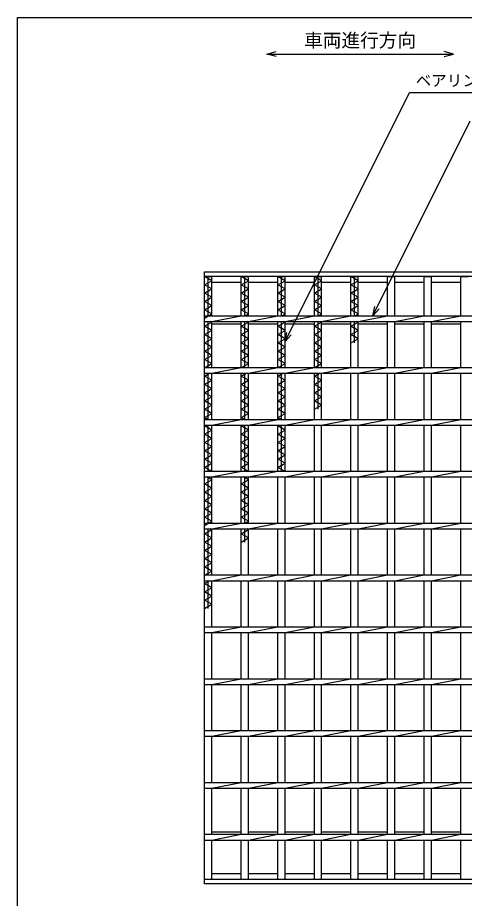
# Model space of a CAD drawing. Units: millimetres, scale not verified. Extents: x -1092 to 1039, y -770 to 632.
# Drawn here: x -1037 to -606, y -217 to 632 of the extents above; entities that cross this region are included whole.
import ezdxf
from ezdxf.enums import TextEntityAlignment as Align

# ---------------------------------------------------------------- set-up
doc = ezdxf.new("R2010")
doc.units = ezdxf.units.MM
doc.header["$LTSCALE"] = 6
for name, color, linetype, lineweight in [('0_2', 150, 'Continuous', 25), ('16', 3, 'Continuous', 25), ('22', 4, 'Continuous', 25)]:
    doc.layers.add(name, color=color, linetype=linetype, lineweight=lineweight)
doc.styles.add('ベクトル', font='')
doc.styles.get('ベクトル').set_extended_font_data('ベクトル')

msp = doc.modelspace()

# ---------------------------------------------------------------- linework, layer by layer
at = {"layer": '0_2'}
for p, q in [((-1037.4, -687.9), (-1037.4, 632.1)), ((-1037.4, 632.1), (1038.6, 632.1))]:
    msp.add_line(p, q, dxfattribs=at)
at = {"layer": '16'}
for p, q in [((-857, 387), (-250, 387)), ((-857, 382.5), (-857, 387)), ((-250, 382.5), (-857, 382.5)), ((-857, -198.5), (-857, 382.5)), ((-857, 382.5), (-850, 382.5)), ((-850, 378.5), (-857, 382.5)), ((-853.5, 344.75), (-853.5, 382.5)), ((-850, 344.75), (-850, 382.5)), ((-821.7, 344.75), (-821.7, 382.5)), ((-821.7, 382.5), (-814.7, 382.5)), ((-814.7, 378.5), (-821.7, 382.5)), ((-818.2, 344.75), (-818.2, 382.5)), ((-814.7, 344.75), (-814.7, 382.5)), ((-786.4, 344.75), (-786.4, 382.5)), ((-786.4, 382.5), (-779.4, 382.5)), ((-779.4, 378.5), (-786.4, 382.5)), ((-782.9, 344.75), (-782.9, 382.5)), ((-779.4, 344.75), (-779.4, 382.5)), ((-751.1, 344.75), (-751.1, 382.5)), ((-751.1, 382.5), (-744.1, 382.5)), ((-744.1, 378.5), (-751.1, 382.5)), ((-747.6, 344.75), (-747.6, 382.5)), ((-744.1, 344.75), (-744.1, 382.5)), ((-715.8, 344.75), (-715.8, 382.5)), ((-715.8, 382.5), (-708.8, 382.5)), ((-708.8, 378.5), (-715.8, 382.5)), ((-712.3, 344.75), (-712.3, 382.5)), ((-708.8, 344.75), (-708.8, 382.5)), ((-680.5, 344.75), (-680.5, 382.5)), ((-680.5, 382.5), (-673.5, 382.5)), ((-673.5, 344.75), (-673.5, 382.5)), ((-645.2, 344.75), (-645.2, 382.5)), ((-645.2, 382.5), (-638.2, 382.5)), ((-638.2, 344.75), (-638.2, 382.5)), ((-609.9, 344.75), (-609.9, 382.5)), ((-609.9, 382.5), (-602.9, 382.5)), ((-857, 374.5), (-850, 378.5)), ((-850, 370.5), (-857, 374.5)), ((-850, 377), (-821.7, 377)), ((-821.7, 374.5), (-814.7, 378.5)), ((-814.7, 370.5), (-821.7, 374.5)), ((-814.7, 377), (-786.4, 377)), ((-786.4, 374.5), (-779.4, 378.5)), ((-779.4, 370.5), (-786.4, 374.5)), ((-779.4, 377), (-751.1, 377)), ((-751.1, 374.5), (-744.1, 378.5)), ((-744.1, 370.5), (-751.1, 374.5)), ((-744.1, 377), (-715.8, 377)), ((-715.8, 374.5), (-708.8, 378.5)), ((-708.8, 370.5), (-715.8, 374.5)), ((-708.8, 377), (-680.5, 377)), ((-673.5, 377), (-645.2, 377)), ((-638.2, 377), (-609.9, 377)), ((-857, 366.5), (-850, 370.5)), ((-850, 362.5), (-857, 366.5)), ((-821.7, 366.5), (-814.7, 370.5)), ((-814.7, 362.5), (-821.7, 366.5)), ((-786.4, 366.5), (-779.4, 370.5)), ((-779.4, 362.5), (-786.4, 366.5)), ((-751.1, 366.5), (-744.1, 370.5)), ((-744.1, 362.5), (-751.1, 366.5)), ((-715.8, 366.5), (-708.8, 370.5)), ((-708.8, 362.5), (-715.8, 366.5)), ((-857, 358.5), (-850, 362.5)), ((-850, 354.5), (-857, 358.5)), ((-821.7, 358.5), (-814.7, 362.5)), ((-814.7, 354.5), (-821.7, 358.5)), ((-786.4, 358.5), (-779.4, 362.5)), ((-779.4, 354.5), (-786.4, 358.5)), ((-751.1, 358.5), (-744.1, 362.5)), ((-744.1, 354.5), (-751.1, 358.5)), ((-715.8, 358.5), (-708.8, 362.5)), ((-708.8, 354.5), (-715.8, 358.5)), ((-857, 350.5), (-850, 354.5)), ((-850, 346.5), (-857, 350.5)), ((-821.7, 350.5), (-814.7, 354.5)), ((-814.7, 346.5), (-821.7, 350.5)), ((-786.4, 350.5), (-779.4, 354.5)), ((-779.4, 346.5), (-786.4, 350.5)), ((-751.1, 350.5), (-744.1, 354.5)), ((-744.1, 346.5), (-751.1, 350.5)), ((-715.8, 350.5), (-708.8, 354.5)), ((-708.8, 346.5), (-715.8, 350.5)), ((-857, 342.5), (-850, 346.5)), ((-857, 344.75), (-250, 344.75)), ((-857, 339.25), (-857, 344.75)), ((-850, 339.25), (-821.7, 344.75)), ((-817.763, 344.75), (-814.7, 346.5)), ((-814.7, 339.25), (-786.4, 344.75)), ((-782.462, 344.75), (-779.4, 346.5)), ((-779.4, 339.25), (-751.1, 344.75)), ((-747.162, 344.75), (-744.1, 346.5)), ((-744.1, 339.25), (-715.8, 344.75)), ((-711.862, 344.75), (-708.8, 346.5)), ((-708.8, 339.25), (-680.5, 344.75)), ((-673.5, 339.25), (-645.2, 344.75)), ((-638.2, 339.25), (-609.9, 344.75)), ((-857, 339.25), (-250, 339.25)), ((-857, 334.5), (-850, 338.5)), ((-850, 330.5), (-857, 334.5)), ((-853.5, 294.75), (-853.5, 339.25)), ((-850, 338.5), (-851.312, 339.25)), ((-850, 294.75), (-850, 339.25)), ((-850, 337), (-821.7, 337)), ((-821.7, 294.75), (-821.7, 339.25)), ((-821.7, 334.5), (-814.7, 338.5)), ((-814.7, 330.5), (-821.7, 334.5)), ((-818.2, 294.75), (-818.2, 339.25)), ((-814.7, 338.5), (-816.013, 339.25)), ((-814.7, 294.75), (-814.7, 339.25)), ((-814.7, 337), (-786.4, 337)), ((-786.4, 294.75), (-786.4, 339.25)), ((-786.4, 334.5), (-779.4, 338.5)), ((-779.4, 330.5), (-786.4, 334.5)), ((-782.9, 294.75), (-782.9, 339.25)), ((-779.4, 338.5), (-780.712, 339.25)), ((-779.4, 294.75), (-779.4, 339.25)), ((-779.4, 337), (-751.1, 337)), ((-751.1, 294.75), (-751.1, 339.25)), ((-751.1, 334.5), (-744.1, 338.5)), ((-744.1, 330.5), (-751.1, 334.5)), ((-747.6, 294.75), (-747.6, 339.25)), ((-744.1, 338.5), (-745.412, 339.25)), ((-744.1, 294.75), (-744.1, 339.25)), ((-744.1, 337), (-715.8, 337)), ((-715.8, 294.75), (-715.8, 339.25)), ((-715.8, 334.5), (-708.8, 338.5)), ((-708.8, 330.5), (-715.8, 334.5)), ((-712.3, 318.5), (-712.3, 339.25)), ((-708.8, 338.5), (-710.112, 339.25)), ((-708.8, 294.75), (-708.8, 339.25)), ((-708.8, 337), (-680.5, 337)), ((-680.5, 294.75), (-680.5, 339.25)), ((-673.5, 294.75), (-673.5, 339.25)), ((-673.5, 337), (-645.2, 337)), ((-645.2, 294.75), (-645.2, 339.25)), ((-638.2, 294.75), (-638.2, 339.25)), ((-638.2, 337), (-609.9, 337)), ((-609.9, 294.75), (-609.9, 339.25)), ((-857, 326.5), (-850, 330.5)), ((-850, 322.5), (-857, 326.5)), ((-821.7, 326.5), (-814.7, 330.5)), ((-814.7, 322.5), (-821.7, 326.5)), ((-786.4, 326.5), (-779.4, 330.5)), ((-779.4, 322.5), (-786.4, 326.5)), ((-751.1, 326.5), (-744.1, 330.5)), ((-744.1, 322.5), (-751.1, 326.5)), ((-715.8, 326.5), (-708.8, 330.5)), ((-708.8, 322.5), (-715.8, 326.5)), ((-857, 318.5), (-850, 322.5)), ((-850, 314.5), (-857, 318.5)), ((-857, 310.5), (-850, 314.5)), ((-821.7, 318.5), (-814.7, 322.5)), ((-814.7, 314.5), (-821.7, 318.5)), ((-821.7, 310.5), (-814.7, 314.5)), ((-786.4, 318.5), (-779.4, 322.5)), ((-779.4, 314.5), (-786.4, 318.5)), ((-786.4, 310.5), (-779.4, 314.5)), ((-751.1, 318.5), (-744.1, 322.5)), ((-744.1, 314.5), (-751.1, 318.5)), ((-751.1, 310.5), (-744.1, 314.5)), ((-715.8, 318.5), (-708.8, 322.5)), ((-850, 306.5), (-857, 310.5)), ((-857, 302.5), (-850, 306.5)), ((-814.7, 306.5), (-821.7, 310.5)), ((-821.7, 302.5), (-814.7, 306.5)), ((-779.4, 306.5), (-786.4, 310.5)), ((-786.4, 302.5), (-779.4, 306.5)), ((-744.1, 306.5), (-751.1, 310.5)), ((-751.1, 302.5), (-744.1, 306.5)), ((-850, 298.5), (-857, 302.5)), ((-857, 294.5), (-850, 298.5)), ((-814.7, 298.5), (-821.7, 302.5)), ((-821.263, 294.75), (-814.7, 298.5)), ((-779.4, 298.5), (-786.4, 302.5)), ((-785.962, 294.75), (-779.4, 298.5)), ((-744.1, 298.5), (-751.1, 302.5)), ((-750.662, 294.75), (-744.1, 298.5)), ((-857, 294.75), (-250, 294.75)), ((-857, 289.25), (-857, 294.75)), ((-857, 289.25), (-250, 289.25)), ((-857, 286.5), (-852.187, 289.25)), ((-853.5, 244.75), (-853.5, 289.25)), ((-850, 289.25), (-821.7, 294.75)), ((-850, 244.75), (-850, 289.25)), ((-821.7, 244.75), (-821.7, 289.25)), ((-821.7, 286.5), (-816.888, 289.25)), ((-818.2, 244.75), (-818.2, 289.25)), ((-814.7, 289.25), (-786.4, 294.75)), ((-814.7, 244.75), (-814.7, 289.25)), ((-786.4, 244.75), (-786.4, 289.25)), ((-786.4, 286.5), (-781.587, 289.25)), ((-782.9, 244.75), (-782.9, 289.25)), ((-779.4, 289.25), (-751.1, 294.75)), ((-779.4, 244.75), (-779.4, 289.25)), ((-751.1, 244.75), (-751.1, 289.25)), ((-751.1, 286.5), (-746.287, 289.25)), ((-747.6, 254.5), (-747.6, 289.25)), ((-744.1, 289.25), (-715.8, 294.75)), ((-744.1, 244.75), (-744.1, 289.25)), ((-715.8, 244.75), (-715.8, 289.25)), ((-708.8, 289.25), (-680.5, 294.75)), ((-708.8, 244.75), (-708.8, 289.25)), ((-680.5, 244.75), (-680.5, 289.25)), ((-673.5, 289.25), (-645.2, 294.75)), ((-673.5, 244.75), (-673.5, 289.25)), ((-645.2, 244.75), (-645.2, 289.25)), ((-638.2, 289.25), (-609.9, 294.75)), ((-638.2, 244.75), (-638.2, 289.25)), ((-609.9, 244.75), (-609.9, 289.25)), ((-850, 282.5), (-857, 286.5)), ((-857, 278.5), (-850, 282.5)), ((-814.7, 282.5), (-821.7, 286.5)), ((-821.7, 278.5), (-814.7, 282.5)), ((-779.4, 282.5), (-786.4, 286.5)), ((-786.4, 278.5), (-779.4, 282.5)), ((-744.1, 282.5), (-751.1, 286.5)), ((-751.1, 278.5), (-744.1, 282.5)), ((-850, 274.5), (-857, 278.5)), ((-857, 270.5), (-850, 274.5)), ((-814.7, 274.5), (-821.7, 278.5)), ((-821.7, 270.5), (-814.7, 274.5)), ((-779.4, 274.5), (-786.4, 278.5)), ((-786.4, 270.5), (-779.4, 274.5)), ((-744.1, 274.5), (-751.1, 278.5)), ((-751.1, 270.5), (-744.1, 274.5)), ((-850, 266.5), (-857, 270.5)), ((-857, 262.5), (-850, 266.5)), ((-814.7, 266.5), (-821.7, 270.5)), ((-821.7, 262.5), (-814.7, 266.5)), ((-779.4, 266.5), (-786.4, 270.5)), ((-786.4, 262.5), (-779.4, 266.5)), ((-744.1, 266.5), (-751.1, 270.5)), ((-751.1, 262.5), (-744.1, 266.5)), ((-850, 258.5), (-857, 262.5)), ((-857, 254.5), (-850, 258.5)), ((-814.7, 258.5), (-821.7, 262.5)), ((-821.7, 254.5), (-814.7, 258.5)), ((-779.4, 258.5), (-786.4, 262.5)), ((-786.4, 254.5), (-779.4, 258.5)), ((-744.1, 258.5), (-751.1, 262.5)), ((-751.1, 254.5), (-744.1, 258.5)), ((-850, 250.5), (-857, 254.5)), ((-857, 246.5), (-850, 250.5)), ((-853.937, 244.75), (-857, 246.5)), ((-814.7, 250.5), (-821.7, 254.5)), ((-821.7, 246.5), (-814.7, 250.5)), ((-818.638, 244.75), (-821.7, 246.5)), ((-779.4, 250.5), (-786.4, 254.5)), ((-786.4, 246.5), (-779.4, 250.5)), ((-783.337, 244.75), (-786.4, 246.5)), ((-857, 244.75), (-250, 244.75)), ((-857, 239.25), (-857, 244.75)), ((-857, 239.25), (-250, 239.25)), ((-857, 238.5), (-855.687, 239.25)), ((-850, 234.5), (-857, 238.5)), ((-853.5, 194.75), (-853.5, 239.25)), ((-850, 239.25), (-821.7, 244.75)), ((-850, 194.75), (-850, 239.25)), ((-821.7, 194.75), (-821.7, 239.25)), ((-821.7, 238.5), (-820.388, 239.25)), ((-814.7, 234.5), (-821.7, 238.5)), ((-818.2, 194.75), (-818.2, 239.25)), ((-814.7, 239.25), (-786.4, 244.75)), ((-814.7, 194.75), (-814.7, 239.25)), ((-786.4, 194.75), (-786.4, 239.25)), ((-786.4, 238.5), (-785.087, 239.25)), ((-779.4, 234.5), (-786.4, 238.5)), ((-782.9, 194.75), (-782.9, 239.25)), ((-779.4, 239.25), (-751.1, 244.75)), ((-779.4, 194.75), (-779.4, 239.25)), ((-751.1, 194.75), (-751.1, 239.25)), ((-744.1, 239.25), (-715.8, 244.75)), ((-744.1, 194.75), (-744.1, 239.25)), ((-715.8, 194.75), (-715.8, 239.25)), ((-708.8, 239.25), (-680.5, 244.75)), ((-708.8, 194.75), (-708.8, 239.25)), ((-680.5, 194.75), (-680.5, 239.25)), ((-673.5, 239.25), (-645.2, 244.75)), ((-673.5, 194.75), (-673.5, 239.25)), ((-645.2, 194.75), (-645.2, 239.25)), ((-638.2, 239.25), (-609.9, 244.75)), ((-638.2, 194.75), (-638.2, 239.25)), ((-609.9, 194.75), (-609.9, 239.25)), ((-857, 230.5), (-850, 234.5)), ((-850, 226.5), (-857, 230.5)), ((-821.7, 230.5), (-814.7, 234.5)), ((-814.7, 226.5), (-821.7, 230.5)), ((-786.4, 230.5), (-779.4, 234.5)), ((-779.4, 226.5), (-786.4, 230.5)), ((-857, 222.5), (-850, 226.5)), ((-850, 218.5), (-857, 222.5)), ((-821.7, 222.5), (-814.7, 226.5)), ((-814.7, 218.5), (-821.7, 222.5)), ((-786.4, 222.5), (-779.4, 226.5)), ((-779.4, 218.5), (-786.4, 222.5)), ((-857, 214.5), (-850, 218.5)), ((-850, 210.5), (-857, 214.5)), ((-821.7, 214.5), (-814.7, 218.5)), ((-814.7, 210.5), (-821.7, 214.5)), ((-786.4, 214.5), (-779.4, 218.5)), ((-779.4, 210.5), (-786.4, 214.5)), ((-857, 206.5), (-850, 210.5)), ((-850, 202.5), (-857, 206.5)), ((-821.7, 206.5), (-814.7, 210.5)), ((-814.7, 202.5), (-821.7, 206.5)), ((-786.4, 206.5), (-779.4, 210.5)), ((-779.4, 202.5), (-786.4, 206.5)), ((-857, 198.5), (-850, 202.5)), ((-850.437, 194.75), (-857, 198.5)), ((-821.7, 198.5), (-814.7, 202.5)), ((-815.138, 194.75), (-821.7, 198.5)), ((-786.4, 198.5), (-779.4, 202.5)), ((-779.837, 194.75), (-786.4, 198.5)), ((-857, 194.75), (-250, 194.75)), ((-857, 189.25), (-857, 194.75)), ((-857, 189.25), (-250, 189.25)), ((-850, 186.5), (-854.812, 189.25)), ((-853.5, 144.75), (-853.5, 189.25)), ((-850, 189.25), (-821.7, 194.75)), ((-850, 144.75), (-850, 189.25)), ((-821.7, 144.75), (-821.7, 189.25)), ((-814.7, 186.5), (-819.513, 189.25)), ((-818.2, 144.75), (-818.2, 189.25)), ((-814.7, 189.25), (-786.4, 194.75)), ((-814.7, 144.75), (-814.7, 189.25)), ((-786.4, 144.75), (-786.4, 189.25)), ((-779.4, 189.25), (-751.1, 194.75)), ((-779.4, 144.75), (-779.4, 189.25)), ((-751.1, 144.75), (-751.1, 189.25)), ((-744.1, 189.25), (-715.8, 194.75)), ((-744.1, 144.75), (-744.1, 189.25)), ((-715.8, 144.75), (-715.8, 189.25)), ((-708.8, 189.25), (-680.5, 194.75)), ((-708.8, 144.75), (-708.8, 189.25)), ((-680.5, 144.75), (-680.5, 189.25)), ((-673.5, 189.25), (-645.2, 194.75)), ((-673.5, 144.75), (-673.5, 189.25)), ((-645.2, 144.75), (-645.2, 189.25)), ((-638.2, 189.25), (-609.9, 194.75)), ((-638.2, 144.75), (-638.2, 189.25)), ((-609.9, 144.75), (-609.9, 189.25)), ((-857, 182.5), (-850, 186.5)), ((-850, 178.5), (-857, 182.5)), ((-857, 174.5), (-850, 178.5)), ((-821.7, 182.5), (-814.7, 186.5)), ((-814.7, 178.5), (-821.7, 182.5)), ((-821.7, 174.5), (-814.7, 178.5)), ((-850, 170.5), (-857, 174.5)), ((-857, 166.5), (-850, 170.5)), ((-814.7, 170.5), (-821.7, 174.5)), ((-821.7, 166.5), (-814.7, 170.5)), ((-850, 162.5), (-857, 166.5)), ((-857, 158.5), (-850, 162.5)), ((-814.7, 162.5), (-821.7, 166.5)), ((-821.7, 158.5), (-814.7, 162.5)), ((-850, 154.5), (-857, 158.5)), ((-857, 150.5), (-850, 154.5)), ((-814.7, 154.5), (-821.7, 158.5)), ((-821.7, 150.5), (-814.7, 154.5)), ((-850, 146.5), (-857, 150.5)), ((-857, 142.5), (-850, 146.5)), ((-857, 144.75), (-250, 144.75)), ((-857, 139.25), (-857, 144.75)), ((-850, 139.25), (-821.7, 144.75)), ((-814.7, 146.5), (-821.7, 150.5)), ((-817.763, 144.75), (-814.7, 146.5)), ((-814.7, 139.25), (-786.4, 144.75)), ((-779.4, 139.25), (-751.1, 144.75)), ((-744.1, 139.25), (-715.8, 144.75)), ((-708.8, 139.25), (-680.5, 144.75)), ((-673.5, 139.25), (-645.2, 144.75)), ((-638.2, 139.25), (-609.9, 144.75)), ((-857, 139.25), (-250, 139.25)), ((-857, 134.5), (-850, 138.5)), ((-853.5, 94.75), (-853.5, 139.25)), ((-850, 138.5), (-851.312, 139.25)), ((-850, 94.75), (-850, 139.25)), ((-821.7, 94.75), (-821.7, 139.25)), ((-821.7, 134.5), (-814.7, 138.5)), ((-818.2, 126.5), (-818.2, 139.25)), ((-814.7, 138.5), (-816.013, 139.25)), ((-814.7, 94.75), (-814.7, 139.25)), ((-786.4, 94.75), (-786.4, 139.25)), ((-779.4, 94.75), (-779.4, 139.25)), ((-751.1, 94.75), (-751.1, 139.25)), ((-744.1, 94.75), (-744.1, 139.25)), ((-715.8, 94.75), (-715.8, 139.25)), ((-708.8, 94.75), (-708.8, 139.25)), ((-680.5, 94.75), (-680.5, 139.25)), ((-673.5, 94.75), (-673.5, 139.25)), ((-645.2, 94.75), (-645.2, 139.25)), ((-638.2, 94.75), (-638.2, 139.25)), ((-609.9, 94.75), (-609.9, 139.25)), ((-850, 130.5), (-857, 134.5)), ((-857, 126.5), (-850, 130.5)), ((-814.7, 130.5), (-821.7, 134.5)), ((-821.7, 126.5), (-814.7, 130.5)), ((-850, 122.5), (-857, 126.5)), ((-857, 118.5), (-850, 122.5)), ((-850, 114.5), (-857, 118.5)), ((-857, 110.5), (-850, 114.5)), ((-850, 106.5), (-857, 110.5)), ((-857, 102.5), (-850, 106.5)), ((-850, 98.5), (-857, 102.5)), ((-857, 94.5), (-850, 98.5)), ((-857, 94.75), (-250, 94.75)), ((-857, 89.25), (-857, 94.75)), ((-850, 89.25), (-821.7, 94.75)), ((-814.7, 89.25), (-786.4, 94.75)), ((-779.4, 89.25), (-751.1, 94.75)), ((-744.1, 89.25), (-715.8, 94.75)), ((-708.8, 89.25), (-680.5, 94.75)), ((-673.5, 89.25), (-645.2, 94.75)), ((-638.2, 89.25), (-609.9, 94.75)), ((-857, 89.25), (-250, 89.25)), ((-857, 86.5), (-852.187, 89.25)), ((-850, 82.5), (-857, 86.5)), ((-853.5, 62.5), (-853.5, 89.25)), ((-850, 44.75), (-850, 89.25)), ((-821.7, 44.75), (-821.7, 89.25)), ((-814.7, 44.75), (-814.7, 89.25)), ((-786.4, 44.75), (-786.4, 89.25)), ((-779.4, 44.75), (-779.4, 89.25)), ((-751.1, 44.75), (-751.1, 89.25)), ((-744.1, 44.75), (-744.1, 89.25)), ((-715.8, 44.75), (-715.8, 89.25)), ((-708.8, 44.75), (-708.8, 89.25)), ((-680.5, 44.75), (-680.5, 89.25)), ((-673.5, 44.75), (-673.5, 89.25)), ((-645.2, 44.75), (-645.2, 89.25)), ((-638.2, 44.75), (-638.2, 89.25)), ((-609.9, 44.75), (-609.9, 89.25)), ((-857, 78.5), (-850, 82.5)), ((-850, 74.5), (-857, 78.5)), ((-857, 70.5), (-850, 74.5)), ((-850, 66.5), (-857, 70.5)), ((-857, 62.5), (-850, 66.5)), ((-857, 44.75), (-250, 44.75)), ((-857, 39.25), (-857, 44.75)), ((-850, 39.25), (-821.7, 44.75)), ((-814.7, 39.25), (-786.4, 44.75)), ((-779.4, 39.25), (-751.1, 44.75)), ((-744.1, 39.25), (-715.8, 44.75)), ((-708.8, 39.25), (-680.5, 44.75)), ((-673.5, 39.25), (-645.2, 44.75)), ((-638.2, 39.25), (-609.9, 44.75)), ((-857, 39.25), (-250, 39.25)), ((-850, -5.25), (-850, 39.25)), ((-821.7, -5.25), (-821.7, 39.25)), ((-814.7, -5.25), (-814.7, 39.25)), ((-786.4, -5.25), (-786.4, 39.25)), ((-779.4, -5.25), (-779.4, 39.25)), ((-751.1, -5.25), (-751.1, 39.25)), ((-744.1, -5.25), (-744.1, 39.25)), ((-715.8, -5.25), (-715.8, 39.25)), ((-708.8, -5.25), (-708.8, 39.25)), ((-680.5, -5.25), (-680.5, 39.25)), ((-673.5, -5.25), (-673.5, 39.25)), ((-645.2, -5.25), (-645.2, 39.25)), ((-638.2, -5.25), (-638.2, 39.25)), ((-609.9, -5.25), (-609.9, 39.25)), ((-857, -5.25), (-250, -5.25)), ((-857, -10.75), (-857, -5.25)), ((-850, -10.75), (-821.7, -5.25)), ((-814.7, -10.75), (-786.4, -5.25)), ((-779.4, -10.75), (-751.1, -5.25)), ((-744.1, -10.75), (-715.8, -5.25)), ((-708.8, -10.75), (-680.5, -5.25)), ((-673.5, -10.75), (-645.2, -5.25)), ((-638.2, -10.75), (-609.9, -5.25)), ((-857, -10.75), (-250, -10.75)), ((-850, -55.25), (-850, -10.75)), ((-821.7, -55.25), (-821.7, -10.75)), ((-814.7, -55.25), (-814.7, -10.75)), ((-786.4, -55.25), (-786.4, -10.75)), ((-779.4, -55.25), (-779.4, -10.75)), ((-751.1, -55.25), (-751.1, -10.75)), ((-744.1, -55.25), (-744.1, -10.75)), ((-715.8, -55.25), (-715.8, -10.75)), ((-708.8, -55.25), (-708.8, -10.75)), ((-680.5, -55.25), (-680.5, -10.75)), ((-673.5, -55.25), (-673.5, -10.75)), ((-645.2, -55.25), (-645.2, -10.75)), ((-638.2, -55.25), (-638.2, -10.75)), ((-609.9, -55.25), (-609.9, -10.75)), ((-857, -55.25), (-250, -55.25)), ((-857, -60.75), (-857, -55.25)), ((-850, -60.75), (-821.7, -55.25)), ((-814.7, -60.75), (-786.4, -55.25)), ((-779.4, -60.75), (-751.1, -55.25)), ((-744.1, -60.75), (-715.8, -55.25)), ((-708.8, -60.75), (-680.5, -55.25)), ((-673.5, -60.75), (-645.2, -55.25)), ((-638.2, -60.75), (-609.9, -55.25)), ((-857, -60.75), (-250, -60.75)), ((-850, -105.25), (-850, -60.75)), ((-821.7, -105.25), (-821.7, -60.75)), ((-814.7, -105.25), (-814.7, -60.75)), ((-786.4, -105.25), (-786.4, -60.75)), ((-779.4, -105.25), (-779.4, -60.75)), ((-751.1, -105.25), (-751.1, -60.75)), ((-744.1, -105.25), (-744.1, -60.75)), ((-715.8, -105.25), (-715.8, -60.75)), ((-708.8, -105.25), (-708.8, -60.75)), ((-680.5, -105.25), (-680.5, -60.75)), ((-673.5, -105.25), (-673.5, -60.75)), ((-645.2, -105.25), (-645.2, -60.75)), ((-638.2, -105.25), (-638.2, -60.75)), ((-609.9, -105.25), (-609.9, -60.75)), ((-857, -105.25), (-250, -105.25)), ((-857, -110.75), (-857, -105.25)), ((-850, -110.75), (-821.7, -105.25)), ((-814.7, -110.75), (-786.4, -105.25)), ((-779.4, -110.75), (-751.1, -105.25)), ((-744.1, -110.75), (-715.8, -105.25)), ((-708.8, -110.75), (-680.5, -105.25)), ((-673.5, -110.75), (-645.2, -105.25)), ((-638.2, -110.75), (-609.9, -105.25)), ((-857, -110.75), (-250, -110.75)), ((-850, -155.25), (-850, -110.75)), ((-821.7, -155.25), (-821.7, -110.75)), ((-814.7, -155.25), (-814.7, -110.75)), ((-786.4, -155.25), (-786.4, -110.75)), ((-779.4, -155.25), (-779.4, -110.75)), ((-751.1, -155.25), (-751.1, -110.75)), ((-744.1, -155.25), (-744.1, -110.75)), ((-715.8, -155.25), (-715.8, -110.75)), ((-708.8, -155.25), (-708.8, -110.75)), ((-680.5, -155.25), (-680.5, -110.75)), ((-673.5, -155.25), (-673.5, -110.75)), ((-645.2, -155.25), (-645.2, -110.75)), ((-638.2, -155.25), (-638.2, -110.75)), ((-609.9, -155.25), (-609.9, -110.75)), ((-857, -155.25), (-250, -155.25)), ((-857, -160.75), (-857, -155.25)), ((-857, -160.75), (-250, -160.75)), ((-850, -153), (-821.7, -153)), ((-850, -160.75), (-821.7, -155.25)), ((-850, -198.5), (-850, -160.75)), ((-821.7, -198.5), (-821.7, -160.75)), ((-814.7, -153), (-786.4, -153)), ((-814.7, -160.75), (-786.4, -155.25)), ((-814.7, -198.5), (-814.7, -160.75)), ((-786.4, -198.5), (-786.4, -160.75)), ((-779.4, -153), (-751.1, -153)), ((-779.4, -160.75), (-751.1, -155.25)), ((-779.4, -198.5), (-779.4, -160.75)), ((-751.1, -198.5), (-751.1, -160.75)), ((-744.1, -153), (-715.8, -153)), ((-744.1, -160.75), (-715.8, -155.25)), ((-744.1, -198.5), (-744.1, -160.75)), ((-715.8, -198.5), (-715.8, -160.75)), ((-708.8, -153), (-680.5, -153)), ((-708.8, -160.75), (-680.5, -155.25)), ((-708.8, -198.5), (-708.8, -160.75)), ((-680.5, -198.5), (-680.5, -160.75)), ((-673.5, -153), (-645.2, -153)), ((-673.5, -160.75), (-645.2, -155.25)), ((-673.5, -198.5), (-673.5, -160.75)), ((-645.2, -198.5), (-645.2, -160.75)), ((-638.2, -153), (-609.9, -153)), ((-638.2, -160.75), (-609.9, -155.25)), ((-638.2, -198.5), (-638.2, -160.75)), ((-609.9, -198.5), (-609.9, -160.75)), ((-850, -193), (-821.7, -193)), ((-814.7, -193), (-786.4, -193)), ((-779.4, -193), (-751.1, -193)), ((-744.1, -193), (-715.8, -193)), ((-708.8, -193), (-680.5, -193)), ((-673.5, -193), (-645.2, -193)), ((-638.2, -193), (-609.9, -193)), ((-857, -198.5), (-250, -198.5)), ((-857, -203), (-857, -198.5)), ((-857, -198.5), (-850, -198.5)), ((-250, -203), (-857, -203)), ((-821.7, -198.5), (-814.7, -198.5)), ((-786.4, -198.5), (-779.4, -198.5)), ((-751.1, -198.5), (-744.1, -198.5)), ((-715.8, -198.5), (-708.8, -198.5)), ((-680.5, -198.5), (-673.5, -198.5)), ((-645.2, -198.5), (-638.2, -198.5)), ((-609.9, -198.5), (-602.9, -198.5))]:
    msp.add_line(p, q, dxfattribs=at)
at = {"layer": '22'}
for p, q in [((-797, 597), (-788, 599.4)), ((-788, 594.6), (-797, 597)), ((-797, 597), (-617, 597)), ((-617, 597), (-626, 599.4)), ((-626, 594.6), (-617, 597)), ((-779.4, 319.75), (-659.4, 559.75)), ((-659.4, 559.75), (-383.4, 559.75)), ((-694.65, 344.75), (-600.775, 532.5)), ((-694.65, 344.75), (-692.85, 353.51)), ((-694.65, 344.75), (-688.65, 351.35)), ((-779.4, 319.75), (-777.6, 328.51)), ((-779.4, 319.75), (-773.4, 326.35))]:
    msp.add_line(p, q, dxfattribs=at)

# ---------------------------------------------------------------- texts
at = {"layer": '22', "color": 2, "style": 'ベクトル'}
for s, height, p in [('車両進行方向', 13.2, (-761, 610.2)), ('ベアリングバー：', 11, (-653.4, 571.45))]:
    msp.add_text(s, height=height, dxfattribs=at).set_placement(p, align=Align.MIDDLE_LEFT)

doc.saveas('drawing.dxf')
